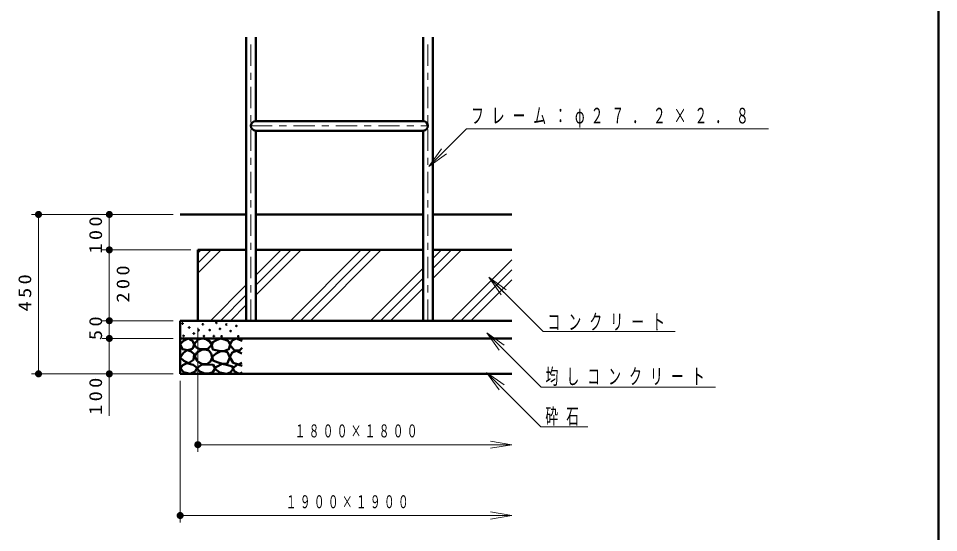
# Model space of a CAD drawing. Units: millimetres on the paper, with parts at other scales. Extents: x -385 to 0, y -594 to 267.
# Drawn here: x -130 to 0, y -525.9 to -453.3 of the extents above; entities that cross this region are included whole.
import ezdxf

# ---------------------------------------------------------------- set-up
doc = ezdxf.new("R2010")
doc.units = ezdxf.units.MM
doc.linetypes.add('USER2', pattern=[6, 3, -1, 1, -1])
doc.layers.add('LY_1', color=7, linetype='Continuous', lineweight=13)
doc.styles.add('ＭＳ ゴシック', font='')
doc.styles.get('ＭＳ ゴシック').set_extended_font_data('MS Gothic')

# ---------------------------------------------------------------- blocks, each defined once
blk = doc.blocks.new('filled_dot')
at = {"color": 0, "linetype": 'Continuous', "lineweight": -2, "const_width": 1.25}
blk.add_lwpolyline([(-0.625, 0, 1), (0.625, 0, 1)], format="xyb", close=True, dxfattribs=at)
blk = doc.blocks.new('open_arrow')
at = {"color": 0, "linetype": 'Continuous', "lineweight": -2}
blk.add_lwpolyline([(7.5, 1.25), (0, 0), (7.5, -1.25)], dxfattribs=at)

msp = doc.modelspace()

# ---------------------------------------------------------------- linework, layer by layer
at = {"layer": 'LY_1', "lineweight": 50}
for p, q in [((0, -594), (0, -327)), ((-107.112, -480.995), (-97.792, -480.995)), ((-96.432, -480.995), (-72.792, -480.995)), ((-71.432, -480.995), (-60.292, -480.995))]:
    msp.add_line(p, q, dxfattribs=at)
at = {"layer": 'LY_1', "color": 140, "lineweight": 50}
for p, q in [((-97.792, -495.995), (-97.792, -455.995)), ((-96.432, -467.815), (-96.432, -455.995)), ((-72.792, -467.815), (-72.792, -455.995)), ((-71.432, -495.995), (-71.432, -455.995)), ((-96.432, -467.815), (-72.792, -467.815)), ((-96.432, -495.995), (-96.432, -469.175)), ((-96.432, -469.175), (-72.792, -469.175)), ((-72.792, -495.995), (-72.792, -469.175)), ((-104.612, -485.995), (-97.792, -485.995)), ((-104.612, -485.995), (-104.612, -495.995)), ((-96.432, -485.995), (-72.792, -485.995)), ((-71.432, -485.995), (-60.292, -485.995)), ((-107.112, -495.995), (-60.292, -495.995)), ((-107.112, -495.995), (-107.112, -503.495)), ((-107.112, -498.495), (-60.292, -498.495)), ((-107.112, -503.495), (-60.292, -503.495))]:
    msp.add_line(p, q, dxfattribs=at)
at = {"layer": 'LY_1', "linetype": 'USER2'}
for p, q in [((-97.112, -495.995), (-97.112, -455.995)), ((-72.112, -495.995), (-72.112, -455.995)), ((-97.112, -468.495), (-72.112, -468.495))]:
    msp.add_line(p, q, dxfattribs=at)
at = {"layer": 'LY_1'}
for p, q in [((-71.989, -474.21), (-66.675, -468.897)), ((-66.675, -468.897), (-24.028, -468.897)), ((-71.989, -474.21), (-70.221, -471.735)), ((-71.989, -474.21), (-69.867, -472.088)), ((-69.514, -472.442), (-71.989, -474.21)), ((-108.112, -480.995), (-128.112, -480.995)), ((-127.112, -503.495), (-127.112, -480.995)), ((-117.112, -485.995), (-117.112, -480.995)), ((-105.612, -485.995), (-118.112, -485.995)), ((-117.112, -495.995), (-117.112, -485.995)), ((-104.612, -486.45), (-104.157, -485.995)), ((-104.612, -487.864), (-102.743, -485.995)), ((-104.612, -489.278), (-101.329, -485.995)), ((-96.432, -489.583), (-92.843, -485.995)), ((-96.432, -490.998), (-91.429, -485.995)), ((-96.432, -492.412), (-90.015, -485.995)), ((-91.53, -495.995), (-81.53, -485.995)), ((-90.116, -495.995), (-80.116, -485.995)), ((-88.701, -495.995), (-78.701, -485.995)), ((-71.432, -487.211), (-70.216, -485.995)), ((-71.432, -488.625), (-68.802, -485.995)), ((-71.432, -490.039), (-67.388, -485.995)), ((-80.216, -495.995), (-72.792, -488.571)), ((-68.902, -495.995), (-60.292, -487.384)), ((-67.488, -495.995), (-60.292, -488.799)), ((-61.754, -492.345), (-63.522, -489.87)), ((-63.522, -489.87), (-61.047, -491.638)), ((-63.522, -489.87), (-61.401, -491.991)), ((-63.522, -489.87), (-55.852, -497.54)), ((-102.843, -495.995), (-97.792, -490.943)), ((-78.802, -495.995), (-72.792, -489.985)), ((-66.074, -495.995), (-60.292, -490.213)), ((-101.429, -495.995), (-97.792, -492.358)), ((-77.388, -495.995), (-72.792, -491.399)), ((-100.015, -495.995), (-97.792, -493.772)), ((-108.112, -495.995), (-118.112, -495.995)), ((-117.112, -498.495), (-117.112, -495.995)), ((-104.612, -496.995), (-104.612, -514.495)), ((-62.046, -500.164), (-63.813, -497.689)), ((-63.813, -497.689), (-61.338, -499.457)), ((-63.813, -497.689), (-61.692, -499.81)), ((-63.813, -497.689), (-56.143, -505.359)), ((-55.852, -497.54), (-37.215, -497.54)), ((-108.112, -498.495), (-118.112, -498.495)), ((-117.112, -509.428), (-117.112, -498.495)), ((-108.112, -503.495), (-128.112, -503.495)), ((-62.078, -505.771), (-63.845, -503.296)), ((-63.845, -503.296), (-61.371, -505.064)), ((-63.845, -503.296), (-61.724, -505.418)), ((-63.845, -503.296), (-56.175, -510.966)), ((-107.112, -504.495), (-107.112, -524.495)), ((-56.143, -505.359), (-31.507, -505.359)), ((-56.175, -510.966), (-49.539, -510.966)), ((-60.292, -513.495), (-104.612, -513.495)), ((-60.292, -523.495), (-107.112, -523.495))]:
    msp.add_line(p, q, dxfattribs=at)
at = {"layer": 'LY_1', "color": 140, "lineweight": 50}
for points in [[(-105.99, -498.525), (-106.623, -498.826), (-107.098, -499.301), (-106.797, -499.998), (-106.069, -500.141), (-105.372, -499.982), (-105.118, -499.396), (-105.308, -498.889)], [(-104.018, -498.52), (-104.545, -498.655), (-105.127, -499.291), (-104.897, -499.709), (-104.44, -499.947), (-103.924, -500.02), (-103.18, -499.953), (-102.613, -499.412), (-102.897, -498.912), (-103.43, -498.602)], [(-101.427, -498.51), (-101.964, -498.734), (-102.51, -499.002), (-102.627, -499.503), (-102.492, -500.067), (-101.669, -500.228), (-100.944, -500.273), (-100.219, -500.013), (-100.067, -499.405), (-100.3, -498.895), (-100.702, -498.671)], [(-106.116, -500.172), (-106.655, -500.521), (-107.098, -501.202), (-106.592, -501.662), (-105.926, -501.978), (-105.229, -501.535), (-105.15, -500.695), (-105.558, -500.333)], [(-104.654, -501.737), (-104.032, -502.082), (-103.356, -502.129), (-102.843, -501.767), (-102.599, -501.169), (-102.711, -500.632), (-103.059, -500.223), (-103.525, -500.058), (-104.059, -500.115), (-104.749, -500.484), (-105.045, -501.061)], [(-101.478, -500.341), (-102.032, -500.638), (-102.559, -501.057), (-102.505, -501.611), (-101.761, -501.881), (-101.126, -502.098), (-100.477, -502.07), (-100.072, -501.206), (-100.423, -500.449), (-100.927, -500.284)], [(-106.157, -501.969), (-106.726, -502.288), (-107.064, -502.711), (-106.66, -503.277), (-105.718, -503.48), (-105.002, -503.161), (-104.729, -502.656), (-105.268, -502.2)], [(-103.302, -502.176), (-104.086, -502.217), (-104.748, -502.69), (-104.316, -503.149), (-103.626, -503.46), (-103.061, -503.468), (-102.518, -503.244), (-102.18, -502.717), (-102.437, -502.23)], [(-101.187, -502.085), (-101.957, -502.503), (-102.2, -502.801), (-101.511, -503.287), (-100.565, -503.477), (-100.035, -503.293), (-99.687, -502.868), (-99.714, -502.449), (-100.579, -502.22)]]:
    msp.add_lwpolyline(points, close=True, dxfattribs=at)
for points in [[(-98.362, -498.83), (-99.217, -498.513), (-99.756, -498.782), (-100.073, -499.384), (-99.487, -500.145), (-98.71, -500.208), (-98.362, -499.812)], [(-98.378, -500.636), (-99.138, -500.24), (-99.772, -500.493), (-100.073, -501.143), (-99.629, -501.919), (-98.869, -502.157), (-98.378, -501.951)], [(-98.362, -502.363), (-99.027, -502.157), (-99.677, -502.711), (-99.503, -503.107), (-98.774, -503.472), (-98.362, -503.313)]]:
    msp.add_lwpolyline(points, dxfattribs=at)
for centre in [(-106.782, -496.386), (-101.991, -496.29), (-105.831, -496.956), (-104.484, -497.321), (-103.914, -496.497), (-102.937, -497.317), (-101.491, -497.142), (-100.586, -496.52), (-99.977, -497.453), (-99.167, -496.736), (-106.623, -498.129), (-105.182, -497.796), (-103.74, -498.176), (-102.356, -498.169), (-101.248, -498.196), (-98.896, -498.196)]:
    msp.add_circle(centre, 0.05, dxfattribs=at)
for centre, start, end in [((-96.432, -468.495), 90, 270), ((-72.792, -468.495), 270, 90)]:
    msp.add_arc(centre, 0.68, start, end, dxfattribs=at)

# ---------------------------------------------------------------- block references
at = {"layer": 'LY_1', "xscale": 0.4, "yscale": 0.4}
for name, p, rotation in [('filled_dot', (-127.112, -480.995), 270), ('filled_dot', (-117.112, -480.995), 270), ('filled_dot', (-117.112, -485.995), 270), ('filled_dot', (-117.112, -485.995), 90), ('filled_dot', (-117.112, -495.995), 270), ('filled_dot', (-117.112, -495.995), 90), ('filled_dot', (-117.112, -498.495), 270), ('filled_dot', (-117.112, -498.495), 90), ('filled_dot', (-127.112, -503.495), 90), ('filled_dot', (-117.112, -503.495), 90), ('open_arrow', (-60.292, -513.495), 180), ('open_arrow', (-60.292, -523.495), 180)]:
    msp.add_blockref(name, p, dxfattribs=dict(at, rotation=rotation))
for p in [(-104.612, -513.495), (-107.112, -523.495)]:
    msp.add_blockref('filled_dot', p, dxfattribs=at)

# ---------------------------------------------------------------- texts
at = {"layer": 'LY_1', "style": 'ＭＳ ゴシック'}
for s, insert, char_height, attachment_point in [('\\T1.63;\\W0.6;フレーム：φ２７．２×２．８', (-66.028, -468.747), 2.199, 7), ('\\T1.64;\\W0.6;コンクリート', (-55.215, -497.39), 2.199, 7), ('\\T1.64;\\W0.6;均しコンクリート', (-55.507, -505.209), 2.199, 7), ('\\T1.64;\\W0.6;砕石', (-55.539, -510.816), 2.199, 7), ('\\T1.32;\\W0.6;１８００×１８００', (-82.025, -512.495), 1.833, 8), ('\\T1.32;\\W0.6;１９００×１９００', (-83.275, -522.495), 1.833, 8)]:
    msp.add_mtext(s, dxfattribs=dict(at, insert=insert, char_height=char_height, attachment_point=attachment_point))
at = {"layer": 'LY_1', "char_height": 1.833, "rotation": 90, "style": 'ＭＳ ゴシック'}
for s, insert, attachment_point in [('\\T1.33;\\W1.15;100', (-118.112, -483.663), 8), ('\\T1.33;\\W1.15;200', (-116.112, -490.578), 2), ('\\T1.33;\\W1.15;450', (-128.112, -491.83), 8), ('\\T1.34;\\W1.15;50', (-118.112, -496.817), 8), ('\\T1.33;\\W1.15;100', (-118.112, -506.428), 8)]:
    msp.add_mtext(s, dxfattribs=dict(at, insert=insert, attachment_point=attachment_point))

doc.saveas('drawing.dxf')
